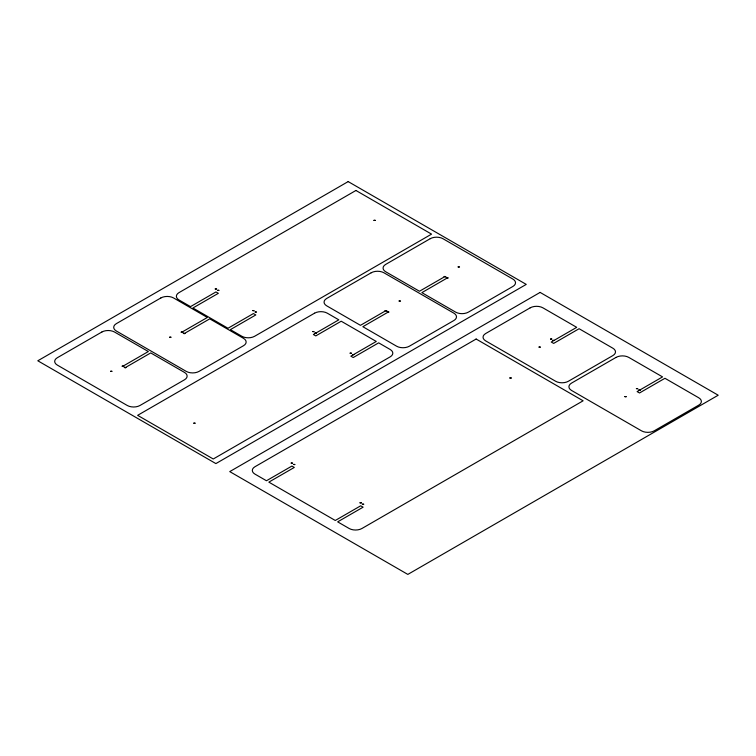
<?xml version="1.0" encoding="UTF-8"?>
<svg xmlns="http://www.w3.org/2000/svg" width="756" height="756" viewBox="0 0 756 756"><rect width="100%" height="100%" fill="white"/><g stroke="black" fill="none" stroke-linecap="round" stroke-linejoin="round"><path stroke-width="1.13" d="M110.65 371.3L112.086 371.328L110.659 371.272M122.17 366.197L123.606 366.263L122.189 366.14M124.57 367.586L126.006 367.614L124.57 367.548M169.675 337.223L171.111 337.252L169.675 337.195M181.194 332.13L182.631 332.158L181.194 332.13M183.585 333.509L185.022 333.538L183.595 333.481M193.81 423.18L195.246 423.209L193.81 423.152M215.243 288.972L216.679 289L215.243 288.943M217.633 290.351L219.07 290.38L217.633 290.323M252.702 310.593L254.139 310.659L252.712 310.536M255.093 311.982L256.53 312.039L255.103 311.916M291.183 463.097L292.619 463.126L291.183 463.059M293.574 464.477L295.01 464.534L293.583 464.411M312.663 331.553L314.099 331.582L312.663 331.525M315.054 332.933L316.48 332.99L315.063 332.876M350.123 353.184L351.559 353.213L350.123 353.156M352.513 354.564L353.95 354.592L352.513 354.564M373.946 220.355L375.382 220.383L373.946 220.327M359.998 502.825L361.434 502.853L359.998 502.825M362.389 504.205L363.825 504.233L362.389 504.176M385.182 310.612L386.618 310.64L385.182 310.612M387.573 311.992L389.009 312.048L387.592 311.935M399.102 301.02L400.538 301.049L399.102 300.992M444.207 276.535L445.643 276.564L444.207 276.507M446.598 277.915L448.034 277.943L446.598 277.915M458.117 266.944L459.553 266.972L458.127 266.915M509.827 377.972L511.264 378L509.827 377.972M539.019 347.089L540.455 347.117L539.028 347.061M550.548 339.057L551.984 339.085L550.548 339.028M552.938 340.436L554.375 340.465L552.938 340.408M624.881 396.664L626.318 396.692L624.881 396.635M636.401 388.622L637.837 388.66L636.41 388.593M638.792 390.011L640.237 390.039L638.792 390.011M348.176 181.591L37.8 360.782L215.885 463.589L526.252 284.398L348.176 181.591M101.824 332.035L57.305 357.739A8.996 5.197 0 0 0 57.305 365.082L127.263 405.481A8.996 5.197 0 0 0 139.992 405.481L184.511 379.777A8.996 5.197 0 0 0 184.511 372.434L150.727 352.92L125.288 367.614L122.888 366.235L148.337 351.54L114.543 332.035A8.996 5.197 0 0 0 101.824 332.035M160.848 297.959L116.329 323.662A8.996 5.197 0 0 0 116.329 331.005L186.288 371.404A8.996 5.197 0 0 0 199.008 371.404L243.526 345.7A8.996 5.197 0 0 0 243.526 338.357L209.743 318.852L184.303 333.538L181.912 332.158L207.352 317.463L173.568 297.959A8.996 5.197 0 0 0 160.848 297.959M355.934 190.474L178.992 292.629A8.996 5.197 0 0 0 178.992 299.971L190.521 306.624L215.961 291.939L218.352 293.319L192.912 308.004L227.981 328.255L253.421 313.56L255.811 314.95L230.372 329.635L241.892 336.288A8.996 5.197 0 0 0 254.611 336.288L431.553 234.133L355.934 190.474M371.196 272.774L326.677 298.478A8.996 5.197 0 0 0 326.677 305.821L360.461 325.326L385.9 310.64L388.291 312.02L362.852 326.715L396.635 346.22A8.996 5.197 0 0 0 409.355 346.22L453.874 320.516A8.996 5.197 0 0 0 453.874 313.173L383.916 272.774A8.996 5.197 0 0 0 371.196 272.774M430.221 238.698L385.692 264.402A8.996 5.197 0 0 0 385.692 271.754L419.476 291.258L444.925 276.564L447.316 277.943L421.876 292.638L455.66 312.143A8.996 5.197 0 0 0 468.38 312.143L512.899 286.439A8.996 5.197 0 0 0 512.899 279.096L442.94 238.698A8.996 5.197 0 0 0 430.221 238.698M314.572 313.182L137.639 415.337L213.258 458.996L390.19 356.841A8.996 5.197 0 0 0 390.19 349.499L378.671 342.846L353.232 357.531L350.841 356.152L376.28 341.457L341.211 321.215L315.772 335.9L313.371 334.521L338.82 319.835L327.291 313.182A8.996 5.197 0 0 0 314.572 313.182M540.115 292.411L229.748 471.602L407.824 574.409L718.2 395.218L540.115 292.411M476.138 339.038L254.933 466.754A8.996 5.197 0 0 0 254.933 474.097L266.462 480.75L291.901 466.065L294.292 467.444L268.852 482.13L335.277 520.478L360.716 505.792L363.107 507.172L337.667 521.857L349.187 528.51A8.996 5.197 0 0 0 361.907 528.51L583.112 400.803L476.138 339.038M530.192 307.834L485.673 333.528A8.996 5.197 0 0 0 485.673 340.88L555.641 381.27A8.996 5.197 0 0 0 568.361 381.27L612.88 355.566A8.996 5.197 0 0 0 612.88 348.223L579.096 328.718L553.657 343.404L551.256 342.024L576.705 327.339L542.912 307.834A8.996 5.197 0 0 0 530.192 307.834M616.055 357.399L571.536 383.103A8.996 5.197 0 0 0 571.536 390.446L641.494 430.835A8.996 5.197 0 0 0 654.214 430.835L698.742 405.14A8.996 5.197 0 0 0 698.742 397.788L664.949 378.284L639.51 392.978L637.119 391.589L662.558 376.904L628.775 357.399A8.996 5.197 0 0 0 616.055 357.399"/></g></svg>
